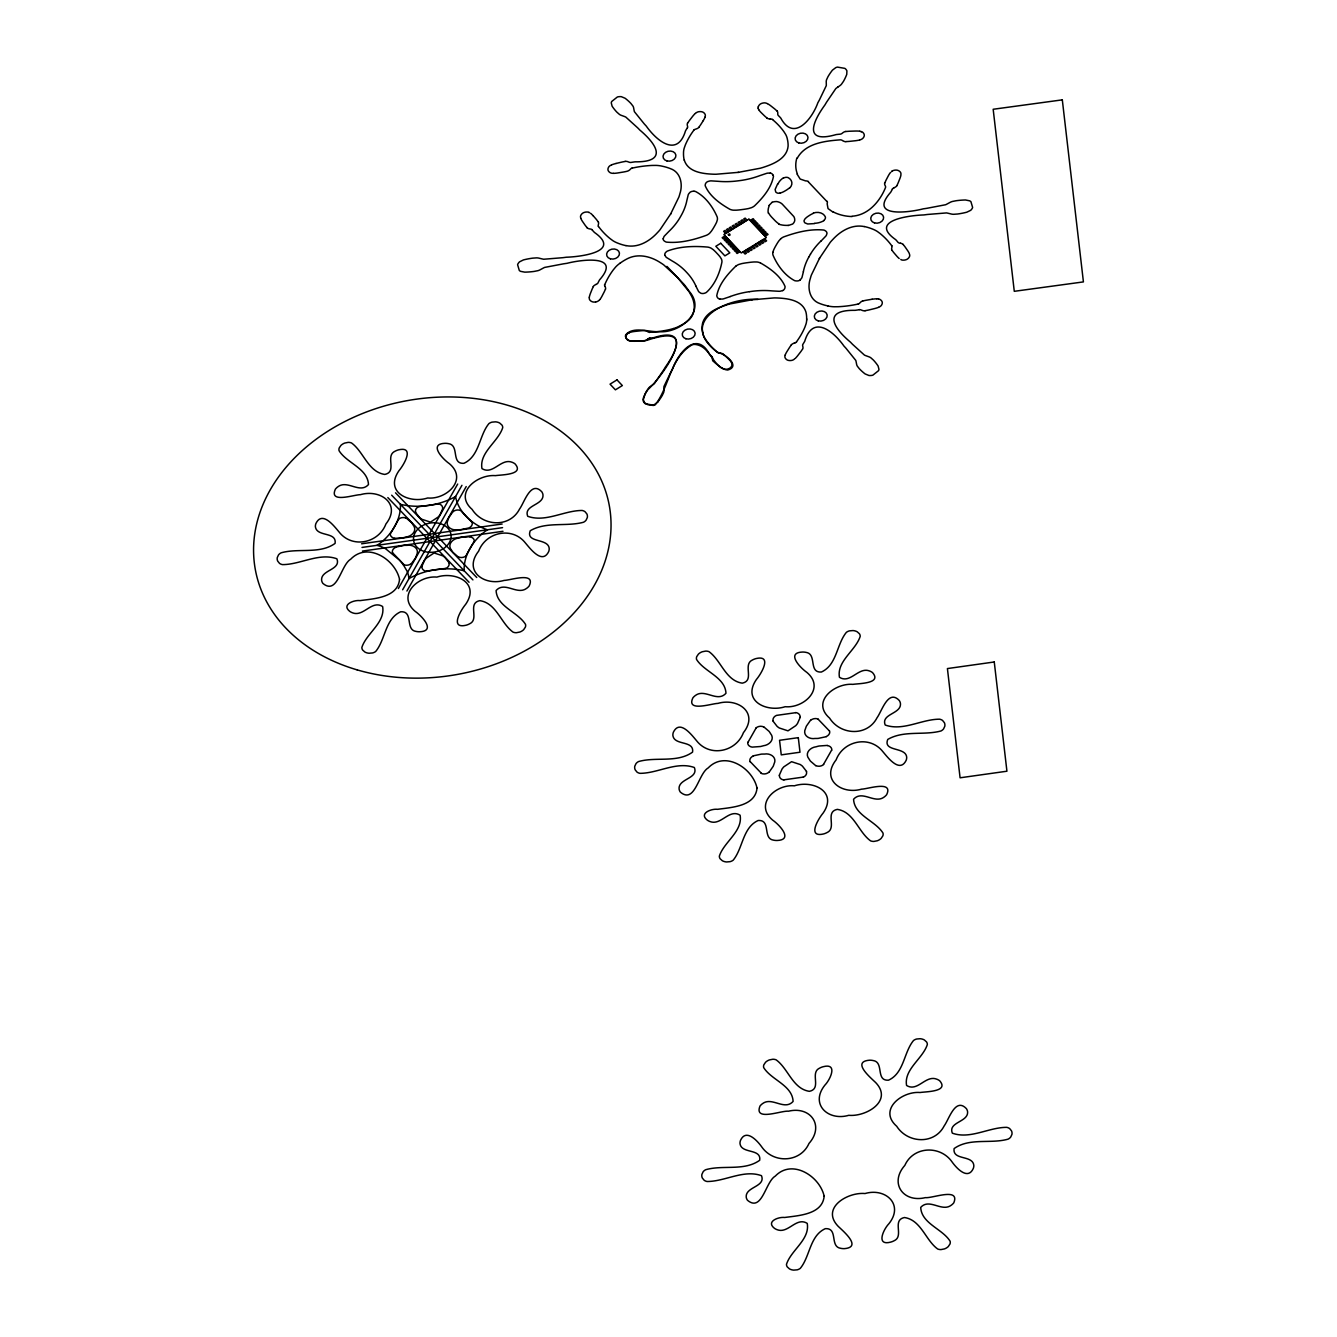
<?xml version="1.0" encoding="UTF-8"?>
<svg xmlns="http://www.w3.org/2000/svg" width="1337" height="1337" viewBox="0 0 1337 1337"><rect width="100%" height="100%" fill="white"/><g stroke="black" fill="none" stroke-linecap="round" stroke-linejoin="round"><path stroke-width="1.5" d="M806.712 318.908L806.696 319.911M712.471 358.132L712.454 358.617A6.05 4.679 -10.1 0 0 713.139 361.274L713.406 361.308A50.773 39.291 -10.1 0 0 715.579 363.28L719.39 366.305A33.308 25.771 -10.1 0 0 722.13 368.193M421.773 566.621L424.581 560.287A38.857 30.066 -10.1 0 1 426.302 558.147L434.09 552.966L442.798 555.824A38.857 30.066 -10.1 0 1 444.937 557.412L449.115 562.777M442.814 508.461L440.007 514.812A38.857 30.066 -10.1 0 1 438.302 516.934L430.514 522.115L421.79 519.257A38.857 30.066 -10.1 0 1 419.651 517.67L415.473 512.322M779.254 775.343L782.061 768.992A38.857 30.066 -10.1 0 1 783.783 766.87L791.571 761.689L800.278 764.547A38.857 30.066 -10.1 0 1 802.417 766.134L806.595 771.482M800.295 717.184L797.487 723.534A38.857 30.066 -10.1 0 1 795.766 725.657L787.994 730.838L779.27 727.98A38.857 30.066 -10.1 0 1 777.131 726.392L772.953 721.027M589.299 297.399L589.266 298.268A5.482 4.245 -10.1 0 0 589.299 298.669A4.947 3.827 -10.1 0 0 589.935 300.123L590.703 300.892A6.769 5.231 -10.1 0 0 592.575 301.861L593.277 302.012A6.769 5.231 -10.1 0 0 595.617 301.978M663.236 238.738L663.787 237.017A11.147 8.624 -10.1 0 1 664.389 236.064L668.951 231.368A71.513 55.352 -10.1 0 0 679.798 217.931L681.235 215.407A71.513 55.335 -10.1 0 0 686.884 200.4L688.221 194.767A11.147 8.624 -10.1 0 1 688.739 193.781L690.042 192.277A4.746 3.677 -10.1 0 1 693.987 191.258M589.316 297.232L589.4 296.664A33.308 25.771 -10.1 0 1 590.319 293.689L592.04 289.344A50.773 39.291 -10.1 0 1 593.294 286.72L593.344 286.619M803.403 271.762L801.999 277.394A11.147 8.624 -10.1 0 1 801.481 278.38L800.178 279.884M772.853 252.375L773.605 250.069A60.717 46.996 -10.1 0 1 776.028 245.423A60.717 46.996 -10.1 0 1 778.853 240.911L780.641 238.888M705.1 116.904L705.267 116.152A5.482 4.245 -10.1 0 0 705.334 115.734A4.947 3.827 -10.1 0 0 705.034 114.213L704.449 113.344A6.769 5.231 -10.1 0 0 702.827 112.107L702.192 111.873A6.769 5.231 -10.1 0 0 699.903 111.606L698.599 111.74A4.947 3.827 -10.1 0 0 696.811 112.408A5.482 4.245 -10.1 0 0 696.326 112.709L695.491 113.344M785.153 355.157L784.953 355.96A5.482 4.245 -10.1 0 0 784.886 356.427A4.947 3.827 -10.1 0 0 785.187 357.948L785.788 358.817A6.769 5.231 -10.1 0 0 787.393 360.054L788.028 360.288A6.769 5.231 -10.1 0 0 790.317 360.555L791.621 360.422A4.947 3.827 -10.1 0 0 793.426 359.753A5.482 4.245 -10.1 0 0 793.894 359.452L794.746 358.817M758.229 106.993L758.614 105.991A6.769 5.231 -10.1 0 1 759.917 104.37L760.486 103.952A6.769 5.231 -10.1 0 1 762.658 103.099L763.945 102.882A4.947 3.827 -10.1 0 1 765.834 103.049A5.482 4.245 -10.1 0 1 766.368 103.216L767.321 103.601M390.504 533.58L398.56 519.391M474.083 541.502L466.028 555.691M747.985 742.302L756.04 728.113M831.564 750.224L823.508 764.413M705.017 117.171L704.8 117.74A33.308 25.771 -10.1 0 1 703.279 120.597M785.22 354.99L785.421 354.422A33.308 25.771 -10.1 0 1 786.958 351.564L789.549 347.436A50.806 39.308 -10.1 0 1 791.32 344.979L791.404 344.896M769.109 205.397L772.084 202.305M605.377 289.227L605.36 289.277A50.806 39.308 -10.1 0 1 604.157 292.018L601.951 296.262A33.308 25.771 -10.1 0 1 600.229 299.07L599.795 299.555M884.843 182.935L884.91 182.785A50.806 39.308 -10.1 0 1 886.063 180.144L888.269 175.899A33.308 25.771 -10.1 0 1 890.007 173.091L890.425 172.607M797.287 158.15C805.559 143.159 824.979 140.987 840.405 139.833A3.56 2.758 -10.1 0 1 842.16 140.335L842.394 140.469M896.91 185.492L896.926 185.442A50.773 39.291 -10.1 0 0 898.18 182.818L899.918 178.473A33.308 25.771 -10.1 0 0 900.854 175.498L900.954 173.894A5.482 4.245 -10.1 0 0 900.921 173.492A4.947 3.827 -10.1 0 0 900.302 172.038L899.517 171.27A6.769 5.231 -10.1 0 0 897.645 170.3L896.943 170.15A6.769 5.231 -10.1 0 0 894.603 170.183L893.333 170.501A4.947 3.827 -10.1 0 0 891.679 171.387M777.465 184.239L775.126 189.486L775.727 191.943A5.783 4.479 -10.1 0 0 776.864 192.812L777.499 193.096A2.808 2.173 -10.1 0 0 778.251 193.247L780.156 193.013M670.606 214.087L678.862 197.091A53.463 41.38 -10.1 0 0 679.814 193.949C683.09 184.606 680.851 172.189 670.389 168.629A45.324 35.063 -10.1 0 0 662.383 166.239L661.197 165.972A27.392 21.191 -10.1 0 0 656.166 165.404L652.088 165.437A89.312 69.106 -10.1 0 0 632.184 168.111M819.614 258.074L811.358 275.071A53.463 41.38 -10.1 0 0 810.406 278.213C807.13 287.555 809.37 299.973 819.832 303.532A45.324 35.063 -10.1 0 0 827.837 305.906M809.002 256.754L810.456 254.231M398.376 588.531L457.689 484.044M402.638 589.784L461.95 485.298M406.916 591.038L466.212 486.551M670.89 213.619L659.977 229.83A53.463 41.38 -10.1 0 1 657.553 232.521C649.682 241.212 638.117 248.08 625.983 245.59M819.33 258.542L830.244 242.331A53.463 41.38 -10.1 0 1 832.667 239.641C840.538 230.95 852.104 224.081 864.237 226.571M703.295 120.597L700.672 124.725A50.806 39.308 -10.1 0 1 698.9 127.165L698.867 127.216M687.703 123.071L687.786 122.92A50.773 39.291 -10.1 0 1 689.491 120.43L692.533 116.486A33.308 25.771 -10.1 0 1 694.805 113.896L695.324 113.461M657.754 402.036L654.411 404.559A11.248 8.707 -10.1 0 1 652.74 405.061L645.47 403.807A4.095 3.159 -10.1 0 1 644.635 403.222L643.147 399.546L645.336 393.68A49.803 38.539 -10.1 0 1 648.01 389.518C662.35 376.599 700.571 322.902 654.044 337.592A76.426 59.146 -10.1 0 1 649.815 338.111M599.661 299.705L599.009 300.374A5.482 4.245 -10.1 0 1 598.541 300.775A4.947 3.827 -10.1 0 1 596.887 301.661L595.617 301.978M821.286 240.794L825.831 236.097A11.147 8.624 -10.1 0 0 826.433 235.145L826.985 233.423A4.746 3.677 -10.1 0 0 825.196 230.699A7.37 5.699 -10.1 0 0 823.809 230.048C810.239 228.694 796.3 232.304 783.582 236.95A10.696 8.289 -10.1 0 0 780.624 238.888M789.498 187.915L787.426 189.436A58.377 45.174 -10.1 0 1 786.139 190.272L784.234 191.375A14.841 11.481 -10.1 0 1 780.173 193.046M823.709 220.521L824.779 219.435A4.345 3.359 -10.1 0 0 825.347 216.912L824.428 215.407A9.225 7.136 -10.1 0 0 813.364 213.068M735.718 266.247C727.445 274.286 718.955 284.129 716.766 295.678A7.37 5.699 -10.1 0 0 717.15 296.948A4.746 3.677 -10.1 0 0 719.908 299.154M686.834 321.582C696.009 315.532 695.959 303.014 690.611 294.458A53.463 41.38 -10.1 0 0 689.04 291.667L677.424 277.361M453.076 511.469L448.914 517.419A38.857 30.066 -10.1 0 0 448.062 519.792C444.669 526.36 451.605 530.873 457.605 529.736A38.857 30.066 -10.1 0 0 460.68 529.686L468.886 527.948A5.966 4.613 -10.1 0 0 472.045 522.082M411.512 563.612L415.673 557.663A38.857 30.066 -10.1 0 0 416.526 555.29C419.918 548.722 412.983 544.226 406.983 545.346A38.857 30.066 -10.1 0 0 403.908 545.396L395.719 547.134M810.556 720.192L806.395 726.141A38.857 30.066 -10.1 0 0 805.542 728.515C802.15 735.083 809.086 739.578 815.085 738.459A38.857 30.066 -10.1 0 0 818.16 738.408L826.366 736.67M768.992 772.335L773.154 766.385A38.857 30.066 -10.1 0 0 774.006 764.012C777.399 757.444 770.463 752.932 764.463 754.068A38.857 30.066 -10.1 0 0 761.388 754.118L753.199 755.856M647.643 339.163L647.459 339.297A6.05 4.679 -10.1 0 1 644.484 340.734L644.317 340.634A50.773 39.291 -10.1 0 1 640.791 340.918L635.125 341.119A33.308 25.771 -10.1 0 1 631.315 341.052M647.76 339.08L648.044 338.863A3.593 2.791 -10.1 0 1 649.799 338.027M620.117 263.138L619.148 263.857A27.392 21.191 -10.1 0 0 615.622 267.049L613.299 269.857A89.312 69.106 -10.1 0 0 604.775 284.597M837.814 87.106L840.104 85.518A10.161 7.855 -10.1 0 0 841.474 84.214L843.446 81.39A64.276 49.736 -10.1 0 0 846.756 74.387L846.906 70.911A10.88 8.423 -10.1 0 0 846.221 69.708L845.586 68.939A4.095 3.159 -10.1 0 0 844.75 68.354L837.48 67.101A11.248 8.707 -10.1 0 0 835.809 67.602L832.466 70.126A64.811 50.154 -10.1 0 0 827.937 76.761L826.55 79.752A10.161 7.855 -10.1 0 0 826.233 81.373L826.283 83.646A44.455 34.394 -10.1 0 1 826.283 85.668L819.347 100.091A136.758 105.84 -10.1 0 1 817.86 102.748C812.294 118.575 793.961 142.541 780.724 117.99A76.426 59.146 -10.1 0 0 778.268 115.467A3.593 2.791 -10.1 0 1 777.766 114.029L777.766 113.378A6.05 4.679 -10.1 0 0 777.081 110.887M725.122 235.864L722.181 237.685L723.15 238.705L726.091 236.883M750.174 220.488L753.115 218.683L754.068 219.703L751.127 221.507M727.094 237.953L724.153 239.774L725.122 240.794L728.063 238.972M752.146 222.577L755.087 220.772L756.057 221.792L753.099 223.597M729.049 240.025L726.108 241.83L727.061 242.849L730.019 241.044M754.085 224.633L757.043 222.828L757.995 223.847L755.054 225.652M731.088 242.181L728.147 244.002L729.116 245.022L732.058 243.2M756.14 226.805L759.082 225L760.051 226.02L757.093 227.825M733.127 244.337L730.186 246.142L731.138 247.161L734.08 245.356M758.163 228.961L761.121 227.14L762.073 228.159L759.132 229.981M735.166 246.493L732.225 248.314L733.194 249.334L736.135 247.512M760.218 231.117L763.16 229.312L764.129 230.332L761.171 232.137M737.122 248.565L734.18 250.37L735.133 251.389L738.074 249.584M762.157 233.19L765.115 231.368L766.068 232.387L763.126 234.209M739.094 250.654L736.152 252.459L737.105 253.478L740.063 251.674M764.146 235.279L767.087 233.457L768.04 234.476L765.098 236.298M893.801 187.915L894.537 187.548A6.05 4.679 -10.1 0 0 896.993 185.642M596.101 284.397L596.419 284.246A3.593 2.791 -10.1 0 0 597.89 283.11A76.426 59.146 -10.1 0 1 599.528 279.918C622.607 253.696 579.84 259.913 567.005 263.322A136.758 105.84 -10.1 0 0 563.445 263.84L544.56 267.433A44.455 34.394 -10.1 0 0 542.337 268.587L539.83 269.94A10.161 7.855 -10.1 0 1 537.909 270.676L534.015 271.444A64.811 50.154 -10.1 0 1 524.772 272.146L520.561 271.344A11.248 8.707 -10.1 0 1 519.308 270.492L517.62 264.793A4.095 3.159 -10.1 0 1 517.92 263.89L518.505 263.005A10.88 8.423 -10.1 0 1 519.541 261.835L523.452 259.913A64.276 49.736 -10.1 0 1 532.594 258.158L536.538 257.874A10.161 7.855 -10.1 0 1 538.56 258.058L541.268 258.709A44.455 34.411 -10.1 0 0 543.691 259.244L562.777 257.69A136.758 105.84 -10.1 0 0 566.336 257.222C579.021 256.854 622.524 252.175 594.43 232.421A76.426 59.146 -10.1 0 1 592.074 229.83M596.018 284.447L595.684 284.614A6.05 4.679 -10.1 0 0 593.227 286.519M611.494 164.919L610.591 165.37A5.482 4.245 -10.1 0 0 610.023 165.704A4.947 3.827 -10.1 0 0 608.77 166.924L608.251 167.894A6.769 5.231 -10.1 0 0 607.967 169.749L608.084 170.3A6.769 5.231 -10.1 0 0 609.12 171.888L610.006 172.573A4.947 3.827 -10.1 0 0 611.678 173.192A5.482 4.245 -10.1 0 0 612.246 173.275L613.349 173.342M878.727 307.243L879.696 306.758A5.482 4.245 -10.1 0 0 880.197 306.457A4.947 3.827 -10.1 0 0 881.467 305.237L881.985 304.268A6.769 5.231 -10.1 0 0 882.27 302.413L882.136 301.861A6.769 5.231 -10.1 0 0 881.1 300.273L880.231 299.588A4.947 3.827 -10.1 0 0 878.543 298.97M783.532 178.005L785.12 177.47A4.345 3.359 -10.1 0 1 788.278 177.687L789.849 178.807A9.225 7.136 -10.1 0 1 789.699 188.032M782.646 290.547L780.507 291.165A11.147 8.624 -10.1 0 1 779.187 291.299L772.084 290.898A71.513 55.352 -10.1 0 0 752.647 291.232L749.439 291.7M719.774 307.46C711.652 310.619 702.744 316.602 702.126 326.144A45.324 35.063 -10.1 0 0 702.878 332.997M813.448 213.251L811.058 214.455A58.377 45.174 -10.1 0 0 809.737 215.24L807.916 216.427A14.841 11.481 -10.1 0 0 804.824 219.134L804.089 220.572A2.808 2.173 -10.1 0 0 804.072 221.207L804.222 221.775A5.783 4.479 -10.1 0 0 804.974 222.895L807.749 223.998L814.634 223.58M611.694 164.835L612.363 164.568A33.308 25.771 -10.1 0 1 616.039 163.482M878.526 307.326L877.874 307.594A33.308 25.771 -10.1 0 1 874.181 308.68L868.649 310.017A50.773 39.291 -10.1 0 1 865.223 310.669L865.156 310.685M720.392 307.192L726.125 305.087A53.463 41.38 -10.1 0 1 730.002 303.917L752.28 299.739M730.286 296.563L723.484 298.853A11.147 8.624 -10.1 0 1 722.164 299.07L719.974 299.037M629.376 332.595L630.412 332.245M794.312 343.124L794.897 342.924A3.56 2.758 -10.1 0 0 796.568 341.971M794.713 342.974L794.094 343.191A6.067 4.696 -10.1 0 0 791.303 344.779M859.942 139.884L860.844 139.566A5.482 4.245 -10.1 0 0 861.396 139.332A4.947 3.827 -10.1 0 0 862.883 138.279L863.602 137.377A6.769 5.231 -10.1 0 0 864.27 135.572L864.27 134.987A6.769 5.231 -10.1 0 0 863.602 133.265L862.9 132.463A4.947 3.827 -10.1 0 0 861.396 131.611M673.698 328.501L669.737 329.57A89.312 69.106 -10.1 0 1 649.832 332.278M419.016 506.673L438.101 503.982M445.572 568.409L426.486 571.1M803.052 777.131L783.967 779.822M859.591 139.984L858.889 140.168A33.308 25.771 -10.1 0 1 855.095 140.769L849.43 141.371A50.806 39.308 -10.1 0 1 845.97 141.572L845.97 141.572M630.629 332.178L631.331 331.994A33.308 25.771 -10.1 0 1 635.142 331.392L640.807 330.791A50.806 39.308 -10.1 0 1 644.267 330.59L644.451 330.573A6.067 4.696 -10.1 0 1 647.442 331.426M616.039 163.465L621.571 162.145A50.773 39.291 -10.1 0 1 624.997 161.493L625.198 161.459M862.9 300.959L863.084 300.909A50.806 39.308 -10.1 0 1 866.493 300.19L872.125 299.237M737.94 172.423L760.218 168.245A53.463 41.38 -10.1 0 0 764.095 167.075C774.223 163.732 787.058 158.201 788.111 146.017A45.324 35.063 -10.1 0 0 787.359 139.165L787.159 138.196A27.392 21.191 -10.1 0 0 785.655 134.419L783.9 131.661A89.312 69.106 -10.1 0 0 772.535 119.595M361.608 543.791L502.144 524.02M362.026 547.435L502.562 527.647M362.444 551.078L502.996 531.29M738.592 172.339L716.064 174.245A53.463 41.38 -10.1 0 1 712.053 174.144C701.674 173.626 687.853 171.671 684.277 160.089M751.645 299.822L774.156 297.917A53.463 41.38 -10.1 0 1 778.167 298.017C788.546 298.535 802.367 300.491 805.944 312.073A45.324 35.063 -10.1 0 1 806.662 318.908M758.012 299.404C726.476 297.081 678.644 321.231 715.83 351.029A17.214 13.32 -10.1 0 0 719.139 352.918C725.857 354.422 740.782 366.522 727.679 370.031C712.638 368.427 711.117 346.316 695.374 344.461A6.986 5.415 -10.1 0 0 692.098 344.779C670.171 357.681 669.486 386.46 655.331 404.727A4.044 3.142 -10.1 0 1 653.208 405.445L647.676 404.643L643.966 402.404A10.88 8.423 -10.1 0 1 643.314 401.25L643.448 397.757A64.276 49.736 -10.1 0 1 646.79 390.772L648.746 387.947A10.161 7.855 -10.1 0 1 650.116 386.644L652.406 385.056A44.455 34.411 -10.1 0 0 654.378 383.635L663.687 369.914A136.758 105.84 -10.1 0 0 665.241 367.291C676.606 351.196 687.335 329.337 655.414 337.793A37.586 29.08 -10.1 0 0 651.169 338.963L647.91 340.016A18.4 14.239 -10.1 0 1 644.284 340.785C638.651 340.367 627.454 343.91 625.449 336.556A8.774 6.802 -10.1 0 1 625.699 334.852C631.883 327.231 644.718 330.707 653.475 331.492A41.564 32.172 -10.1 0 0 659.141 331.693C679.965 333.414 707.357 311.237 688.822 290.881A122.636 94.894 -10.1 0 0 684.009 284.33L666.912 266.397M845.769 131.544L845.97 131.527A50.773 39.291 -10.1 0 1 849.43 131.243L855.095 131.043A33.308 25.771 -10.1 0 1 858.906 131.11L859.607 131.227M852.137 216.21C868.181 215.173 879.83 201.569 885.512 187.564A3.56 2.758 -10.1 0 0 885.378 186.06L885.111 185.509A6.067 4.696 -10.1 0 1 884.676 182.918M788.145 225.535L792.624 224.048A7.671 5.95 -10.1 0 0 794.746 220.455L794.713 219.485A10.479 8.106 -10.1 0 0 793.777 216.51L782.245 204.11A11.214 8.674 -10.1 0 0 776.596 201.519L776.128 201.586A7.671 5.95 -10.1 0 0 772.101 202.322M613.566 173.342L614.285 173.325A33.308 25.771 -10.1 0 0 618.095 172.908L623.727 171.972A50.806 39.308 -10.1 0 0 627.137 171.253L627.32 171.203A6.067 4.696 -10.1 0 0 630.045 169.582L630.563 169.03A3.56 2.758 -10.1 0 1 632.134 167.977M876.671 298.82L875.952 298.836A33.308 25.771 -10.1 0 0 872.125 299.254M795.582 712.705L776.496 715.395A5.966 4.613 -10.1 0 0 773.137 720.977M876.888 298.82L877.974 298.886A5.482 4.245 -10.1 0 1 878.576 299.07M797.119 174.144L800.161 179.041L805.576 180.896A5.465 4.228 -10.1 0 1 808.417 181.481M770.145 118.96L770.831 119.01A3.56 2.758 -10.1 0 1 772.652 119.478M719.49 353.169L720.225 353.219A6.067 4.696 -10.1 0 1 723.267 354.004L723.3 354.221A50.806 39.308 -10.1 0 1 725.54 356.127L728.949 359.436A33.308 25.771 -10.1 0 1 731.055 361.792L731.356 362.294M770.262 173.125L768.056 173.091A11.147 8.624 -10.1 0 0 766.753 173.309L759.934 175.598A71.513 55.335 -10.1 0 1 740.982 180.462L737.573 180.896A71.513 55.352 -10.1 0 1 718.119 181.314L711.033 180.863A11.147 8.624 -10.1 0 0 709.713 180.996L707.591 181.615A4.746 3.677 -10.1 0 0 705.318 184.406A7.37 5.699 -10.1 0 0 705.201 185.743C709.68 196.272 720.091 203.692 729.818 209.257A10.696 8.289 -10.1 0 0 733.211 210.176L736.186 210.193A60.717 46.996 -10.1 0 0 742.369 209.525A60.717 46.996 -10.1 0 0 748.536 208.539L751.411 207.686A10.696 8.289 -10.1 0 0 754.503 205.898C762.809 197.909 771.265 188.016 773.454 176.484A7.37 5.699 -10.1 0 0 773.087 175.214M859.808 131.26L860.861 131.461M630.412 340.902L629.493 340.734A5.482 4.245 -10.1 0 1 628.825 340.551A4.947 3.827 -10.1 0 1 627.337 339.698L626.618 338.896A6.769 5.231 -10.1 0 1 625.95 337.175L625.95 336.59A6.769 5.231 -10.1 0 1 626.635 334.785L627.337 333.882A4.947 3.827 -10.1 0 1 628.825 332.829M469.889 536.689L461.566 537.29A38.857 30.066 -10.1 0 0 458.574 538.076C452.575 538.711 446.809 544.727 451.605 550.359A38.857 30.066 -10.1 0 0 452.976 552.415L458.357 557.028M394.699 538.393L403.022 537.792A38.857 30.066 -10.1 0 0 406.013 537.006C412.013 536.371 417.779 530.354 412.983 524.739A38.857 30.066 -10.1 0 0 411.612 522.667L406.231 518.054M827.369 745.411L819.046 746.013A38.857 30.066 -10.1 0 0 816.055 746.798C810.055 747.433 804.289 753.45 809.086 759.065A38.857 30.066 -10.1 0 0 810.456 761.137L815.837 765.75M586.91 227.691A6.05 4.679 -10.1 0 0 589.684 228.911L590.503 229.045A3.593 2.791 -10.1 0 1 592.157 229.763M900.52 243.267L899.818 243.133A3.593 2.791 -10.1 0 1 898.063 242.398A76.426 59.146 -10.1 0 0 895.79 239.741C867.696 219.987 911.199 215.307 923.884 214.939A136.758 105.84 -10.1 0 1 927.443 214.472L946.546 212.917A44.455 34.411 -10.1 0 1 948.952 213.452L951.66 214.104A10.161 7.855 -10.1 0 0 953.682 214.288L957.643 214.004A64.276 49.736 -10.1 0 0 966.768 212.215L970.679 210.327A10.88 8.423 -10.1 0 0 971.732 209.157L972.3 208.271A4.095 3.159 -10.1 0 0 972.601 207.369L970.913 201.67A11.248 8.707 -10.1 0 0 969.659 200.817L965.464 199.982A64.811 50.154 -10.1 0 0 956.206 200.717L952.312 201.486A10.161 7.855 -10.1 0 0 950.39 202.221L947.883 203.575A44.455 34.394 -10.1 0 1 945.66 204.728L926.792 208.321A136.758 105.84 -10.1 0 1 923.232 208.839C910.38 212.249 867.629 218.466 890.693 192.244A76.426 59.146 -10.1 0 0 892.431 189.102M827.82 305.956L829.024 306.19A27.392 21.191 -10.1 0 0 834.054 306.758L838.132 306.725A89.312 69.106 -10.1 0 0 858.036 304.051M763.711 726.776L769.093 731.389A38.857 30.066 -10.1 0 1 770.463 733.461C775.259 739.077 769.494 745.093 763.494 745.728A38.857 30.066 -10.1 0 1 760.502 746.514L752.179 747.116A5.966 4.613 -10.1 0 1 747.767 742.302M760.402 262.904C770.145 268.47 780.541 275.89 785.036 286.419A7.37 5.699 -10.1 0 1 784.936 287.756A4.746 3.677 -10.1 0 1 782.713 290.63M832.968 212.082L828.038 208.589L827.135 203.709A5.465 4.228 -10.1 0 0 827.202 201.352M767.488 103.684L768.073 103.985A33.308 25.771 -10.1 0 1 770.831 105.874L774.641 108.882A50.773 39.291 -10.1 0 1 776.814 110.837L776.931 110.971M722.164 368.176L723.852 368.945A5.482 4.245 -10.1 0 0 724.387 369.112A4.947 3.827 -10.1 0 0 726.275 369.279L727.579 369.079A6.769 5.231 -10.1 0 0 729.735 368.193L730.303 367.792A6.769 5.231 -10.1 0 0 731.606 366.171L732.007 365.168A4.947 3.827 -10.1 0 0 731.991 363.664M842.745 140.686L842.811 140.719A6.067 4.696 -10.1 0 0 845.736 141.722M647.409 331.442L648.061 331.827A3.56 2.758 -10.1 0 0 649.799 332.428M778.919 223.864L778.318 223.496A36.35 28.127 -10.1 0 1 774.858 220.471L771.599 217.079A44.104 34.127 -10.1 0 1 769.443 214.388A20.807 16.094 -10.1 0 1 769.109 213.836L768.658 213.001M818.277 719.356L829.324 730.854M761.271 773.17L750.241 761.672M403.791 564.448L392.76 552.95M590.536 213.268L591.021 213.653A33.308 25.771 -10.1 0 1 593.294 215.909M767.02 118.007L766.97 117.974A50.806 39.308 -10.1 0 1 764.68 116.035L761.271 112.726A33.308 25.771 -10.1 0 1 759.165 110.369L758.881 109.868M677.775 277.745L663.754 264.91A53.463 41.38 -10.1 0 0 660.829 262.938C651.169 256.437 638.284 253.128 627.404 258.693A45.324 35.063 -10.1 0 0 620.151 263.155M808.216 181.715L826.868 201.452M395.518 492.801L476.757 577.5M391.674 495.191L472.914 579.89M387.83 497.581L469.07 582.28M747.166 220.271L745.127 218.115L743.74 218.967L745.779 221.123M764.563 238.671L766.602 240.844L765.215 241.696L763.176 239.524M744.325 222.026L742.286 219.853L740.899 220.705L742.937 222.878M761.722 240.426L763.761 242.582L762.374 243.434L760.335 241.278M741.517 223.747L739.478 221.574L738.091 222.427L740.13 224.599M758.915 242.147L760.954 244.32L759.566 245.172L757.527 243M738.576 225.552L736.537 223.396L735.149 224.248L737.188 226.404M755.957 243.952L758.012 246.125L756.625 246.977L754.569 244.805M735.651 227.357L733.595 225.184L732.208 226.037L734.264 228.209M753.032 245.757L755.087 247.913L753.7 248.766L751.645 246.61M732.709 229.162L730.654 226.989L729.267 227.842L731.322 230.014M750.09 247.562L752.146 249.718L750.742 250.571L748.703 248.415M729.902 230.883L727.846 228.727L726.459 229.58L728.498 231.736M747.283 249.284L749.322 251.456L747.935 252.309L745.896 250.136M727.044 232.638L725.005 230.465L723.618 231.318L725.657 233.49M744.442 251.038L746.481 253.194L745.093 254.047L743.054 251.891M593.31 215.892L596.369 219.418A50.806 39.308 -10.1 0 1 598.04 221.675L598.14 221.808M903.177 244.571L903.294 244.688A50.773 39.291 -10.1 0 1 905.065 246.894L907.673 250.654A33.308 25.771 -10.1 0 1 909.21 253.295M587.01 227.557L587.043 227.591A50.773 39.291 -10.1 0 1 585.155 225.268L582.548 221.507A33.308 25.771 -10.1 0 1 581.01 218.867L580.843 218.332M403.44 564.983L406.983 571.033A43.937 33.993 -10.1 0 1 407.451 572.152L407.618 572.57A38.088 29.464 -10.1 0 1 408.47 575.345L408.972 578.62A30.183 23.364 -10.1 0 1 409.657 578.186C425.784 569.512 445.589 566.554 463.488 570.615A30.149 23.331 -10.1 0 1 464.24 570.849A30.183 23.364 -10.1 0 1 464.14 570.197C463.705 554.253 474.017 538.978 486.852 530.187A30.149 23.331 -10.1 0 1 487.554 529.77A30.183 23.364 -10.1 0 1 486.785 529.552C472.429 524.639 458.825 512.539 455.683 497.28A30.149 23.331 -10.1 0 1 455.616 496.462A30.183 23.364 -10.1 0 1 454.931 496.896C438.82 505.57 418.999 508.528 401.117 504.484A30.149 23.331 -10.1 0 1 400.348 504.233A30.183 23.364 -10.1 0 1 400.448 504.885C400.883 520.828 390.571 536.12 377.736 544.911A30.149 23.331 -10.1 0 1 377.034 545.312L380.861 546.532A38.105 29.481 -10.1 0 1 383.97 547.903L384.438 548.137A43.77 33.86 -10.1 0 1 385.658 548.788L399.262 559.869A78.749 60.95 -10.1 0 1 403.456 564.983M892.097 250.353L892.18 250.487A50.806 39.308 -10.1 0 0 893.868 252.726L896.91 256.269A33.308 25.771 -10.1 0 0 899.183 258.526M471.844 522.132L460.797 510.634A5.966 4.613 -10.1 0 0 453.21 511.553M758.764 109.667L758.397 108.932A5.482 4.245 -10.1 0 1 758.263 108.564M731.439 362.444L731.824 363.229A5.482 4.245 -10.1 0 1 731.857 363.681M604.876 286.168L605.126 286.703A6.067 4.696 -10.1 0 1 605.544 289.243M695.925 286.185L698.466 291.282A11.147 8.624 -10.1 0 0 699.184 292.101L700.772 293.204A4.746 3.677 -10.1 0 0 704.816 293.137A7.37 5.699 -10.1 0 0 706.337 292.452C714.844 284.748 719.757 273.183 721.93 262.035A10.696 8.289 -10.1 0 0 721.512 259.177L720.275 257.139A60.717 46.996 -10.1 0 0 716.916 253.278A60.717 46.996 -10.1 0 0 713.223 249.651L711.083 248.164A10.696 8.289 -10.1 0 0 707.791 247.094C694.321 245.908 679.981 246.242 667.263 251.122A7.37 5.699 -10.1 0 0 666.027 252.091A4.746 3.677 -10.1 0 0 664.756 255.267M664.89 255.25L665.793 256.771A11.147 8.624 -10.1 0 0 666.578 257.54L671.993 260.865A71.513 55.335 -10.1 0 1 685.38 271.027L687.318 273.099A71.513 55.352 -10.1 0 1 695.975 286.168M909.444 253.997L909.645 254.832A5.482 4.245 -10.1 0 1 909.712 255.233A4.947 3.827 -10.1 0 1 909.394 256.804L908.809 257.757A6.769 5.231 -10.1 0 1 907.188 259.194L906.737 259.445A6.769 5.231 -10.1 0 1 904.263 260.113L902.976 260.163A4.947 3.827 -10.1 0 1 901.171 259.746A5.482 4.245 -10.1 0 1 900.82 259.428M580.776 218.115L580.576 217.329A5.482 4.245 -10.1 0 1 580.525 216.928A4.947 3.827 -10.1 0 1 580.826 215.357L581.411 214.405A6.769 5.231 -10.1 0 1 583.032 212.967L583.667 212.633A6.769 5.231 -10.1 0 1 585.957 212.048L587.261 211.998A4.947 3.827 -10.1 0 1 589.049 212.416M859.273 309.716A76.426 59.146 -10.1 0 1 855.078 310.334C823.96 309.85 831.413 326.211 850.482 342.172A136.758 105.84 -10.1 0 0 852.538 344.311L864.487 355.141A44.455 34.394 -10.1 0 0 866.71 356.01L869.267 356.929A10.161 7.855 -10.1 0 1 870.888 357.831L873.379 360.054A64.811 50.154 -10.1 0 1 878.075 365.954L878.961 369.296A11.248 8.707 -10.1 0 1 878.559 370.65L872.961 375.095A4.095 3.159 -10.1 0 1 871.824 375.413L870.604 375.53A10.88 8.423 -10.1 0 1 868.883 375.48L865.106 373.925A64.276 49.736 -10.1 0 1 859.307 368.694L857.318 366.154A10.161 7.855 -10.1 0 1 856.683 364.667L856.248 362.427A44.455 34.411 -10.1 0 0 855.814 360.472L846.02 348.305A136.758 105.84 -10.1 0 0 844.015 346.133C833.319 331.041 812.846 314.379 804.724 341.269A76.426 59.146 -10.1 0 1 802.852 344.361A3.593 2.791 -10.1 0 0 802.685 345.882L802.818 346.534A6.05 4.679 -10.1 0 1 802.685 349.124L802.467 349.191A50.773 39.291 -10.1 0 1 800.746 351.731L797.688 355.675A33.308 25.771 -10.1 0 1 795.415 358.266M702.827 332.997L703.061 333.966A27.392 21.191 -10.1 0 0 704.566 337.743L706.32 340.5A89.312 69.106 -10.1 0 0 717.702 352.567A3.56 2.758 -10.1 0 0 719.39 353.152M783.917 779.989A5.966 4.613 -10.1 0 1 779.438 775.343M806.412 771.549A5.966 4.613 -10.1 0 1 803.136 777.282M750.024 761.722A5.966 4.613 -10.1 0 1 753.266 755.99M768.859 772.251A5.966 4.613 -10.1 0 1 761.137 773.321M755.89 728.013A5.966 4.613 -10.1 0 1 763.611 726.91M795.632 712.537A5.966 4.613 -10.1 0 1 800.111 717.184M829.525 730.804A5.966 4.613 -10.1 0 1 826.283 736.537M810.69 720.275A5.966 4.613 -10.1 0 1 818.411 719.206M823.659 764.513A5.966 4.613 -10.1 0 1 815.938 765.616M827.336 745.561A5.966 4.613 -10.1 0 1 831.781 750.224M852.087 216.561A39.726 30.734 -10.1 0 1 833.152 211.881M797.404 174.061A39.726 30.734 -10.1 0 1 796.835 158.1M900.536 243.25A6.05 4.679 -10.1 0 1 903.311 244.47M845.753 131.41A6.05 4.679 -10.1 0 0 842.795 132.798L842.176 133.299A3.593 2.791 -10.1 0 1 840.421 134.135A76.426 59.146 -10.1 0 0 836.193 134.569C805.175 143.494 810.623 124.575 824.979 104.871A136.758 105.84 -10.1 0 1 826.533 102.247L835.842 88.526A44.455 34.411 -10.1 0 1 837.814 87.089M860.861 131.578A5.482 4.245 -10.1 0 1 861.396 131.728M687.485 127.817A3.593 2.791 -10.1 0 0 687.536 126.28L687.402 125.628A6.05 4.679 -10.1 0 1 687.536 123.037M687.368 127.8A76.426 59.146 -10.1 0 0 685.497 130.892C677.374 157.783 656.902 141.12 646.206 126.012A136.758 105.84 -10.1 0 1 644.2 123.84L634.407 111.69A44.455 34.411 -10.1 0 1 633.972 109.734L633.554 107.495A10.161 7.855 -10.1 0 0 632.902 106.007L630.914 103.467A64.276 49.736 -10.1 0 0 625.098 98.253L621.337 96.682A10.88 8.423 -10.1 0 0 619.616 96.632L618.396 96.749A4.095 3.159 -10.1 0 0 617.259 97.066L611.678 101.512A11.248 8.707 -10.1 0 0 611.26 102.865L612.112 106.208A64.811 50.154 -10.1 0 0 616.842 112.124L619.349 114.33A10.161 7.855 -10.1 0 0 620.953 115.233L623.51 116.152A44.455 34.394 -10.1 0 1 625.733 117.021L637.682 127.851A136.758 105.84 -10.1 0 1 639.755 129.99C658.874 146.134 666.194 162.262 635.142 161.827A76.426 59.146 -10.1 0 0 630.947 162.445A3.593 2.791 -10.1 0 1 629.075 162.178L628.474 161.961A6.05 4.679 -10.1 0 0 625.198 161.326M588.932 212.483A5.482 4.245 -10.1 0 1 589.416 212.717M628.825 332.93A5.482 4.245 -10.1 0 1 629.376 332.712M891.879 245.624A3.56 2.758 -10.1 0 1 891.929 247.161L891.812 247.713A6.067 4.696 -10.1 0 0 891.929 250.403M891.695 245.69A89.312 69.106 -10.1 0 0 880.281 233.657L877.44 231.552A27.392 21.191 -10.1 0 0 873.328 229.379L872.242 228.945A45.324 35.063 -10.1 0 0 864.254 226.521M693.652 130.19A3.56 2.758 -10.1 0 1 695.324 129.254L696.126 128.97A6.067 4.696 -10.1 0 0 698.917 127.383M693.803 130.257A89.312 69.106 -10.1 0 0 685.313 145.031L684.193 148.19A27.392 21.191 -10.1 0 0 683.525 152.251L683.508 153.254A45.324 35.063 -10.1 0 0 684.193 160.106M598.358 226.538A3.56 2.758 -10.1 0 1 598.291 225L598.424 224.332A6.067 4.696 -10.1 0 0 598.291 221.758M598.525 226.471A89.312 69.106 -10.1 0 0 609.939 238.504L612.781 240.61A27.392 21.191 -10.1 0 0 616.892 242.782L617.978 243.217A45.324 35.063 -10.1 0 0 625.967 245.64M673.698 328.518A27.392 21.191 -10.1 0 0 678.461 326.612L679.58 326.044A45.324 35.063 -10.1 0 0 686.884 321.615M604.859 286.101A3.56 2.758 -10.1 0 1 604.591 284.58M891.395 171.771A5.482 4.245 -10.1 0 1 891.812 171.403M769.995 118.976A6.067 4.696 -10.1 0 1 766.953 118.157M758.246 108.498A4.947 3.827 -10.1 0 1 758.229 106.993M892.331 189.052A3.593 2.791 -10.1 0 1 893.801 187.932M712.069 356.645A3.593 2.791 -10.1 0 1 712.454 358.132M711.952 356.695A76.426 59.146 -10.1 0 1 709.496 354.171C696.259 329.621 677.926 353.57 672.361 369.413A136.758 105.84 -10.1 0 0 670.873 372.07L663.937 386.493A44.455 34.394 -10.1 0 0 663.937 388.515L663.988 390.788A10.161 7.855 -10.1 0 1 663.687 392.409L662.283 395.401A64.811 50.154 -10.1 0 1 657.737 402.036M859.29 309.616A3.593 2.791 -10.1 0 1 861.145 309.983L861.88 310.251A6.05 4.679 -10.1 0 0 865.022 310.836M858.103 304.184A3.56 2.758 -10.1 0 0 859.658 303.131L860.209 302.597A6.067 4.696 -10.1 0 1 862.833 300.842M796.417 341.888A89.312 69.106 -10.1 0 0 804.907 327.13L806.027 323.972A27.392 21.191 -10.1 0 0 806.696 319.911M777.833 184.305A15.492 11.983 -10.1 0 1 783.382 177.854M768.207 213.084A21.593 16.712 -10.1 0 1 769.327 205.447M788.145 225.351A21.526 16.662 -10.1 0 1 778.719 224.181M823.859 220.689A15.492 11.983 -10.1 0 1 814.668 223.279M760.385 262.921A10.696 8.289 -10.1 0 0 757.009 261.985L754.035 261.968A60.717 46.996 -10.1 0 0 747.851 262.62A60.717 46.996 -10.1 0 0 741.684 263.623L738.809 264.459A10.696 8.289 -10.1 0 0 735.734 266.264M810.439 254.231A71.513 55.352 -10.1 0 1 821.236 240.76M663.102 238.755A4.746 3.677 -10.1 0 0 665.024 241.462A7.37 5.699 -10.1 0 0 666.411 242.114C679.998 243.468 693.92 239.858 706.638 235.212A10.696 8.289 -10.1 0 0 709.613 233.273L711.334 231.251A60.717 46.996 -10.1 0 0 714.192 226.738A60.717 46.996 -10.1 0 0 716.649 222.109L717.367 219.786A10.696 8.289 -10.1 0 0 717.167 216.912C712.805 206.75 705.518 196.74 695.608 191.525A7.37 5.699 -10.1 0 0 693.987 191.241M730.269 296.513A71.513 55.335 -10.1 0 1 749.238 291.7M772.836 252.375A10.696 8.289 -10.1 0 0 773.053 255.25C777.415 265.428 784.735 275.405 794.613 280.636A7.37 5.699 -10.1 0 0 796.234 280.92A4.746 3.677 -10.1 0 0 800.278 279.951M803.336 271.762A71.513 55.335 -10.1 0 1 808.969 256.754M770.313 173.008A4.746 3.677 -10.1 0 1 773.053 175.231M466.178 555.808A5.966 4.613 -10.1 0 1 458.457 556.894M469.855 536.839A5.966 4.613 -10.1 0 1 474.301 541.502M438.152 503.815A5.966 4.613 -10.1 0 1 442.631 508.461M415.657 512.255A5.966 4.613 -10.1 0 1 418.932 506.522M398.409 519.291A5.966 4.613 -10.1 0 1 406.13 518.188M394.749 538.243A5.966 4.613 -10.1 0 1 390.287 533.58M392.543 553.017A5.966 4.613 -10.1 0 1 395.785 547.268M411.378 563.529A5.966 4.613 -10.1 0 1 403.657 564.598M426.436 571.267A5.966 4.613 -10.1 0 1 421.957 566.621M448.931 562.827A5.966 4.613 -10.1 0 1 445.656 568.559M399.546 579.305C397.874 597.656 374.243 598.642 360.037 600.614C354.155 599.795 341.319 604.474 349.542 611.193A12.618 9.76 -10.1 0 0 352.634 612.864C363.647 617.076 371.753 599.644 382.633 606.513C385.474 622.674 366.505 633.103 361.876 647.375A7.27 5.632 -10.1 0 0 362.661 650.049L364.851 652.005A9.576 7.404 -10.1 0 0 369.096 653.241L372.572 652.941A7.27 5.632 -10.1 0 0 375.73 651.437C385.524 639.487 385.106 618.847 400.665 611.778C413.801 610.859 404.927 629.71 415.941 631.398A12.618 9.76 -10.1 0 0 419.785 631.749C436.263 631.081 421.69 615.872 415.272 611.46C396.304 595.617 418.08 575.278 436.881 577.099C455.349 571.1 480.501 582.882 465.627 604.374C460.747 610.14 449.566 629.025 465.911 625.265A12.618 9.76 -10.1 0 0 469.538 623.844C479.782 619.298 466.964 603.254 479.849 600.647C496.495 603.154 500.84 623.276 513.04 632.117A7.27 5.632 -10.1 0 0 516.433 632.702L519.859 632.033A9.576 7.404 -10.1 0 0 523.686 629.66L525.357 627.153A7.27 5.632 -10.1 0 0 525.508 624.362C517.787 611.895 496.879 606.731 496.094 590.536C504.701 580.91 517.152 595.483 526.577 588.38A12.618 9.76 -10.1 0 0 529.201 585.907C536.087 571.384 510.266 580.358 504.166 580.408C484.378 586.224 462.869 571.166 478.663 551.111C485.966 531.859 512.322 526.277 525.408 542.972C530.405 548.855 542.287 564.732 548.671 551.613A12.618 9.76 -10.1 0 0 549.206 548.538C548.387 537.825 525.24 543.39 530.271 530.705C546.365 521.33 566.186 526.912 583.45 522.266A7.27 5.632 -10.1 0 0 586.074 520.193L587.311 517.569A9.576 7.404 -10.1 0 0 586.893 513.96L585.088 511.753A7.27 5.632 -10.1 0 0 582.08 510.467C564.013 510.467 545.563 522.7 527.714 516.299C523.218 504.885 544.326 505.302 542.939 494.54A12.618 9.76 -10.1 0 0 541.719 491.698C530.722 480.234 524.438 502.378 519.592 508.979C509.781 528.048 483.025 526.544 472.111 509.397C453.276 492.868 477.426 474.083 495.442 475.638C501.525 474.685 524.739 474.902 515.063 463.889A12.618 9.76 -10.1 0 0 511.954 462.218C500.94 458.006 492.835 475.437 481.955 468.585C479.131 452.407 498.083 441.979 502.712 427.706A7.27 5.632 -10.1 0 0 501.927 425.032L499.737 423.077A9.576 7.404 -10.1 0 0 495.492 421.84L492.016 422.141A7.27 5.632 -10.1 0 0 488.874 423.645C479.064 435.595 479.498 456.235 463.922 463.304C450.803 464.223 459.677 445.388 448.664 443.683A12.618 9.76 -10.1 0 0 444.82 443.332C428.341 444.001 442.898 459.209 449.316 463.621C468.284 479.465 446.508 499.804 427.706 497.982C409.239 503.982 384.087 492.217 398.961 470.708C403.841 464.958 415.022 446.057 398.693 449.817A12.618 9.76 -10.1 0 0 395.05 451.237C384.805 455.8 397.641 471.827 384.755 474.434C368.11 471.928 363.748 451.822 351.564 442.982A7.27 5.632 -10.1 0 0 348.155 442.38L344.729 443.065A9.576 7.404 -10.1 0 0 340.918 445.438L339.23 447.928A7.27 5.632 -10.1 0 0 339.08 450.736C346.801 463.187 367.708 468.351 368.494 484.546C359.904 494.172 347.436 479.599 338.01 486.701A12.618 9.76 -10.1 0 0 335.386 489.175C328.701 503.715 353.904 494.673 360.422 494.673C380.226 488.857 401.718 503.915 385.925 523.97C378.622 543.24 352.266 548.805 339.18 532.109C334.2 526.226 322.301 510.35 315.933 523.469A12.618 9.76 -10.1 0 0 315.382 526.561C316.468 537.273 336.941 531.24 335.086 543.407C319.643 554.471 298.552 547.836 281.138 552.816A7.27 5.632 -10.1 0 0 278.531 554.888L277.294 557.512A9.576 7.404 -10.1 0 0 277.712 561.139L279.5 563.345A7.27 5.632 -10.1 0 0 282.508 564.615C300.591 564.615 319.042 552.382 336.874 558.782C341.37 570.197 320.262 569.763 321.649 580.559A12.618 9.76 -10.1 0 0 322.869 583.383C337.559 595.7 340.768 564.882 350.695 559.217C367.591 541.569 395.184 559.351 399.546 579.305M757.026 788.028C755.355 806.378 731.723 807.364 717.518 809.32C711.635 808.517 698.8 813.197 707.022 819.915A12.618 9.76 -10.1 0 0 710.114 821.587C721.128 825.798 729.233 808.367 740.113 815.219C742.954 831.397 723.985 841.825 719.356 856.098A7.27 5.632 -10.1 0 0 720.142 858.772L722.331 860.727A9.576 7.404 -10.1 0 0 726.576 861.964L730.052 861.663A7.27 5.632 -10.1 0 0 733.211 860.159C743.004 848.21 742.587 827.57 758.146 820.5C771.265 819.581 762.391 838.433 773.421 840.121A12.618 9.76 -10.1 0 0 777.265 840.472C793.743 839.803 779.17 824.595 772.753 820.183C753.784 804.339 775.56 784 794.362 785.822C812.829 779.822 837.981 791.588 823.107 813.097C818.227 818.846 807.047 837.747 823.391 833.987A12.618 9.76 -10.1 0 0 827.018 832.567C837.263 828.021 824.444 811.977 837.33 809.37C853.975 811.877 858.321 831.982 870.521 840.823A7.27 5.632 -10.1 0 0 873.913 841.424L877.339 840.756A9.576 7.404 -10.1 0 0 881.167 838.383L882.838 835.876A7.27 5.632 -10.1 0 0 882.988 833.068C875.267 820.617 854.36 815.453 853.574 799.259C862.181 789.632 874.632 804.205 884.058 797.103A12.618 9.76 -10.1 0 0 886.682 794.629C893.567 780.106 867.746 789.081 861.646 789.131C841.859 794.947 820.35 779.889 836.143 759.834C843.446 740.564 869.802 734.999 882.888 751.695C887.885 757.578 899.768 773.454 906.152 760.335A12.618 9.76 -10.1 0 0 906.687 757.243C905.868 746.547 882.721 752.113 887.751 739.428C903.845 730.052 923.666 735.634 940.93 730.988A7.27 5.632 -10.1 0 0 943.554 728.916L944.791 726.292A9.576 7.404 -10.1 0 0 944.373 722.665L942.568 720.459A7.27 5.632 -10.1 0 0 939.56 719.189C921.494 719.189 903.043 731.423 885.194 725.022C880.699 713.607 901.807 714.025 900.419 703.245A12.618 9.76 -10.1 0 0 899.199 700.421C888.203 688.956 881.919 711.1 877.072 717.702C867.262 736.771 840.505 735.266 829.592 718.119C810.757 701.591 834.906 682.806 852.906 684.36C859.006 683.408 882.219 683.625 872.543 672.611A12.618 9.76 -10.1 0 0 869.434 670.94C858.421 666.728 850.315 684.16 839.435 677.291C836.611 661.13 855.563 650.701 860.192 636.429A7.27 5.632 -10.1 0 0 859.407 633.755L857.218 631.799A9.576 7.404 -10.1 0 0 852.973 630.563L849.496 630.863A7.27 5.632 -10.1 0 0 846.354 632.368C836.544 644.317 836.962 664.957 821.403 672.026C808.283 672.946 817.158 654.094 806.144 652.406A12.618 9.76 -10.1 0 0 802.3 652.055C785.822 652.723 800.378 667.932 806.796 672.344C825.765 688.187 803.988 708.526 785.187 706.705C766.719 712.705 741.567 700.922 756.441 679.43C761.321 673.681 772.502 654.779 756.174 658.539A12.618 9.76 -10.1 0 0 752.53 659.96C742.286 664.506 755.121 680.55 742.236 683.157C725.59 680.65 721.228 660.528 709.045 651.687A7.27 5.632 -10.1 0 0 705.635 651.102L702.209 651.771A9.576 7.404 -10.1 0 0 698.399 654.144L696.711 656.651A7.27 5.632 -10.1 0 0 696.56 659.459C704.281 671.909 725.189 677.074 725.974 693.268C717.384 702.894 704.917 688.321 695.491 695.424A12.618 9.76 -10.1 0 0 692.867 697.897C685.981 712.42 711.819 703.446 717.902 703.396C737.706 697.58 759.199 712.638 743.405 732.693C736.102 751.962 709.746 757.527 696.661 740.832C691.68 734.949 679.781 719.072 673.397 732.191A12.618 9.76 -10.1 0 0 672.862 735.266C673.948 745.996 694.421 739.963 692.566 752.129C677.107 763.193 656.032 756.558 638.618 761.538A7.27 5.632 -10.1 0 0 636.011 763.611L634.774 766.235A9.576 7.404 -10.1 0 0 635.192 769.845L636.98 772.067A7.27 5.632 -10.1 0 0 639.988 773.338C658.071 773.338 676.522 761.104 694.354 767.505C698.85 778.919 677.742 778.485 679.129 789.265A12.618 9.76 -10.1 0 0 680.349 792.106C695.039 804.423 698.248 773.605 708.175 767.939C725.072 750.291 752.664 768.073 757.026 788.028M824.16 1196.18C822.489 1214.531 798.857 1215.517 784.652 1217.489C778.769 1216.687 765.934 1221.366 774.14 1228.068A12.618 9.76 -10.1 0 0 777.248 1229.739C788.262 1233.951 796.367 1216.52 807.247 1223.388C810.072 1239.566 791.12 1249.995 786.49 1264.267A7.27 5.632 -10.1 0 0 787.276 1266.924L789.465 1268.88A9.576 7.404 -10.1 0 0 793.71 1270.117L797.186 1269.832A7.27 5.632 -10.1 0 0 800.328 1268.312C810.138 1256.379 809.721 1235.722 825.28 1228.67C838.416 1227.75 829.542 1246.585 840.555 1248.273A12.618 9.76 -10.1 0 0 844.382 1248.641C862.281 1247.154 843.63 1231.578 838.065 1226.196C820.617 1207.896 847.691 1191.885 865.022 1193.54C885.646 1187.49 904.263 1204.654 888.871 1223.756C883.423 1229.371 875.752 1246.017 890.526 1242.14A12.618 9.76 -10.1 0 0 894.152 1240.736C904.397 1236.173 891.578 1220.129 904.464 1217.522C921.109 1220.029 925.455 1240.151 937.655 1248.992A7.27 5.632 -10.1 0 0 941.047 1249.577L944.474 1248.908A9.576 7.404 -10.1 0 0 948.301 1246.535L949.972 1244.028A7.27 5.632 -10.1 0 0 950.122 1241.237C942.401 1228.77 921.494 1223.622 920.708 1207.411C929.315 1197.785 941.766 1212.358 951.192 1205.255A12.618 9.76 -10.1 0 0 953.816 1202.782C960.2 1187.072 932.324 1198.537 925.354 1197.634C903.194 1203.033 889.088 1183.111 904.831 1165.396C913.422 1146.076 940.262 1145.09 952.011 1161.853C956.423 1168.07 967.821 1180.571 973.286 1168.488A12.618 9.76 -10.1 0 0 973.821 1165.413C972.734 1154.683 952.262 1160.733 954.117 1148.567C969.576 1137.486 990.65 1144.121 1008.065 1139.157A7.27 5.632 -10.1 0 0 1010.688 1137.085L1011.925 1134.444A9.576 7.404 -10.1 0 0 1011.491 1130.835L1009.702 1128.629A7.27 5.632 -10.1 0 0 1006.694 1127.342C988.611 1127.342 970.177 1139.592 952.328 1133.174C947.833 1121.76 968.924 1122.178 967.553 1111.415A12.618 9.76 -10.1 0 0 966.333 1108.574C955.337 1097.109 949.053 1119.253 944.206 1125.854C934.396 1144.923 907.639 1143.419 896.709 1126.272C877.891 1109.743 902.04 1090.959 920.04 1092.513C926.14 1091.56 949.354 1091.777 939.677 1080.764A12.618 9.76 -10.1 0 0 936.568 1079.109C925.555 1074.881 917.449 1092.312 906.57 1085.46C903.745 1069.282 922.697 1058.854 927.326 1044.581A7.27 5.632 -10.1 0 0 926.541 1041.924L924.352 1039.952A9.576 7.404 -10.1 0 0 920.107 1038.715L916.63 1039.016A7.27 5.632 -10.1 0 0 913.489 1040.537C903.678 1052.47 904.096 1073.11 888.537 1080.179C875.401 1081.098 884.275 1062.263 873.262 1060.575A12.618 9.76 -10.1 0 0 869.434 1060.208C851.535 1061.695 870.186 1077.271 875.752 1082.652C893.2 1100.953 866.125 1116.947 848.778 1115.309C828.171 1121.359 809.553 1104.178 824.946 1085.076C830.394 1079.46 838.065 1062.815 823.291 1066.692A12.618 9.76 -10.1 0 0 819.665 1068.113C809.42 1072.675 822.238 1088.702 809.353 1091.326C792.707 1088.803 788.362 1068.698 776.162 1059.857A7.27 5.632 -10.1 0 0 772.769 1059.255L769.343 1059.94A9.576 7.404 -10.1 0 0 765.516 1062.313L763.845 1064.82A7.27 5.632 -10.1 0 0 763.694 1067.611C771.416 1080.062 792.323 1085.226 793.108 1101.421C784.501 1111.047 772.051 1096.474 762.625 1103.577A12.618 9.76 -10.1 0 0 760.001 1106.05C753.6 1121.76 781.493 1110.312 788.462 1111.214C810.623 1105.816 824.728 1125.737 808.985 1143.453C800.395 1162.772 773.555 1163.758 761.806 1146.996C757.394 1140.762 745.996 1128.261 740.531 1140.344A12.618 9.76 -10.1 0 0 739.996 1143.436C741.082 1154.165 761.555 1148.115 759.7 1160.282C744.241 1171.346 723.167 1164.728 705.752 1169.691A7.27 5.632 -10.1 0 0 703.128 1171.764L701.892 1174.404A9.576 7.404 -10.1 0 0 702.326 1178.014L704.114 1180.22A7.27 5.632 -10.1 0 0 707.123 1181.507C725.206 1181.507 743.639 1169.257 761.488 1175.674C765.984 1187.072 744.876 1186.654 746.263 1197.434A12.618 9.76 -10.1 0 0 747.483 1200.275C762.174 1212.575 765.382 1181.758 775.31 1176.092C792.206 1158.46 819.798 1176.242 824.16 1196.18M728.331 234.811C731.172 237.251 729.935 231.802 728.331 234.744M748.937 219.168L723.885 234.56L741.283 252.96L766.335 237.585L748.937 219.168M720.727 243.267L715.83 246.275L724.888 255.868L729.801 252.86L720.727 243.267M616.992 379.875L610.04 384.154L615.404 389.836L622.357 385.557L616.992 379.875M994.26 661.982L947.415 668.567L960.083 777.8L1006.928 771.215L994.26 661.982M798.306 737.656L779.555 740.297L781.259 754.87L799.994 752.23L798.306 737.656M1062.313 99.857L993.174 109.266L1014.282 291.316L1083.421 281.906L1062.313 99.857M874.548 222.928A6.501 5.03 -10.1 0 0 883.607 217.162A6.501 5.03 -10.1 0 0 873.412 214.288A6.501 5.03 -10.1 0 0 874.548 222.928M798.757 142.909A6.501 5.03 -10.1 0 0 807.983 137.31A6.501 5.03 -10.1 0 0 797.888 134.235A6.501 5.03 -10.1 0 0 798.757 142.909M666.962 160.941A6.501 5.03 -10.1 0 0 675.87 155.042A6.501 5.03 -10.1 0 0 665.559 152.351A6.501 5.03 -10.1 0 0 666.962 160.941M610.391 258.826A6.501 5.03 -10.1 0 0 619.449 253.077A6.501 5.03 -10.1 0 0 609.254 250.203A6.501 5.03 -10.1 0 0 610.391 258.826M685.898 338.762A6.501 5.03 -10.1 0 0 695.123 333.164A6.501 5.03 -10.1 0 0 685.029 330.089A6.501 5.03 -10.1 0 0 685.898 338.762M818.261 320.88A6.501 5.03 -10.1 0 0 827.168 314.98A6.501 5.03 -10.1 0 0 816.857 312.29A6.501 5.03 -10.1 0 0 818.261 320.88M357.18 669.887A179.86 139.182 -10.1 0 0 610.324 512.489A179.86 139.182 -10.1 0 0 329.403 430.247A179.86 139.182 -10.1 0 0 357.18 669.887M424.397 551.479A18.935 14.657 -10.1 0 0 451.037 534.9A18.935 14.657 -10.1 0 0 421.473 526.243A18.935 14.657 -10.1 0 0 424.397 551.479"/></g></svg>
